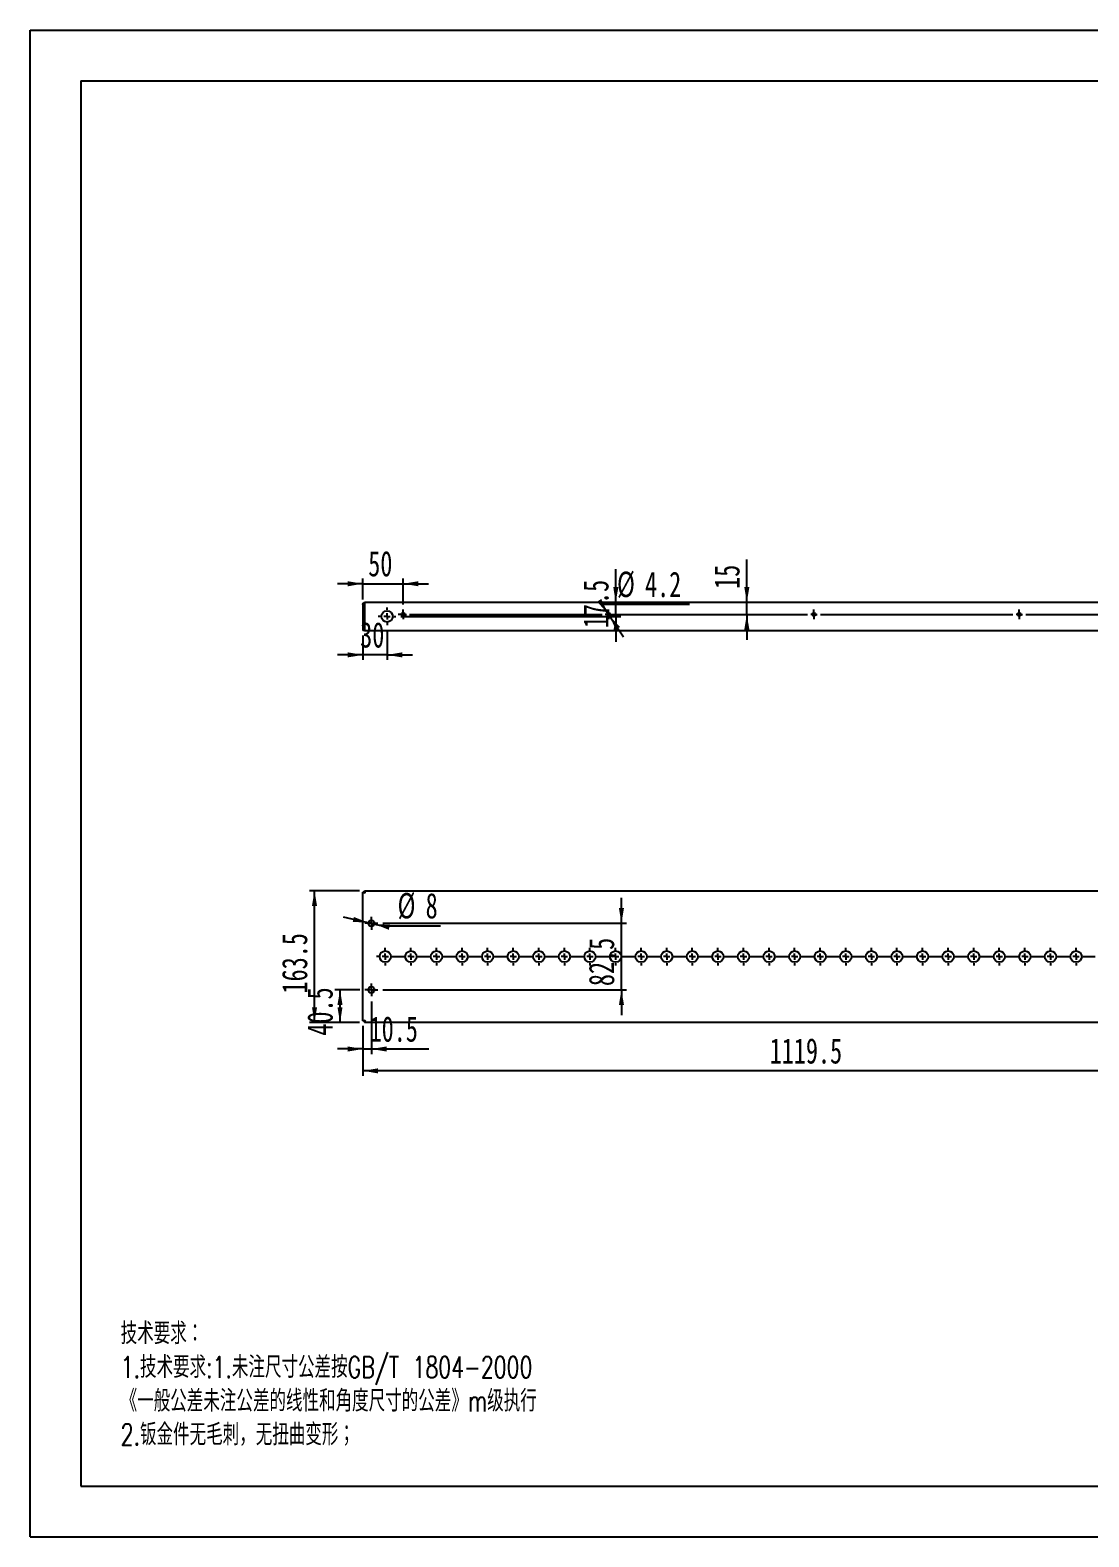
# Model space of a CAD drawing. Extents: x 0 to 2643, y 0 to 1869.
# Drawn here: x 0 to 1314, y 0 to 1869 of the extents above; entities that cross this region are included whole.
import ezdxf

# ---------------------------------------------------------------- set-up
doc = ezdxf.new("R2010")
doc.units = 0
doc.header["$LTSCALE"] = 6.293994
doc.layers.get('0').update_dxf_attribs({"linetype": 'CONTINUOUS'})
doc.layers.add('粗实线', color=7, linetype='CONTINUOUS')
doc.layers.add('细实线', color=7, linetype='CONTINUOUS')
doc.styles.add('SLDTEXTSTYLE0', font='TXT', dxfattribs={"width": 0.7, "bigfont": 'bigfont'})
doc.styles.add('SLDTEXTSTYLE6', font='TXT', dxfattribs={"width": 0.7})
doc.dimstyles.new('SLDDIMSTYLE0', dxfattribs={"dimtxt": 31.469971, "dimasz": 18.881983, "dimexe": 0, "dimexo": 0.0625, "dimgap": 7.867493, "dimtad": 2, "dimdec": 1, "dimrnd": 1e-09, "dimzin": 12, "dimtxsty": 'SLDTEXTSTYLE6', "dimsah": 1, "dimcen": 0.09, "dimazin": 3, "dimtfac": 1, "dimtdec": 1, "dimtofl": 0, "dimtmove": 0, "dimatfit": 3, "dimtolj": 1, "dimtzin": 12})
doc.dimstyles.new('SLDDIMSTYLE1', dxfattribs={"dimtxt": 31.469971, "dimasz": 18.881983, "dimexe": 0, "dimexo": 0.0625, "dimgap": 7.867493, "dimtad": 2, "dimdec": 1, "dimrnd": 1e-09, "dimzin": 12, "dimtxsty": 'SLDTEXTSTYLE6', "dimsah": 1, "dimcen": 0.09, "dimazin": 3, "dimtfac": 1, "dimtdec": 1, "dimtmove": 0, "dimatfit": 3, "dimtolj": 1, "dimtzin": 12})
doc.dimstyles.new('SLDDIMSTYLE2', dxfattribs={"dimtxt": 31.469971, "dimasz": 18.881983, "dimexe": 0, "dimexo": 0.0625, "dimgap": 7.867493, "dimtad": 0, "dimtih": 1, "dimtoh": 1, "dimdec": 1, "dimrnd": 1e-09, "dimzin": 12, "dimtxsty": 'SLDTEXTSTYLE6', "dimsah": 1, "dimcen": 0, "dimazin": 3, "dimtfac": 1, "dimtdec": 1, "dimtmove": 0, "dimatfit": 3, "dimtolj": 1, "dimtzin": 12})

# ---------------------------------------------------------------- blocks, each defined once
blk = doc.blocks.new('SW_NOTE_0')
at = {"layer": '细实线', "color": 0, "attachment_point": 1, "style": 'SLDTEXTSTYLE0'}
for s, insert, char_height in [('技术要求：', (0, 34.3), 26.64), ('1.技术要求:1.未注尺寸公差按GB/T 1804-2000', (0, -7.5), 26.645), ('《一般公差未注公差的线性和角度尺寸的公差》m级执行', (0, -49.3), 26.645), ('2.钣金件无毛刺，无扭曲变形；', (0, -91.1), 26.645)]:
    blk.add_mtext(s, dxfattribs=dict(at, insert=insert, char_height=char_height))
blk = doc.blocks.new('_D')
at = {"layer": '细实线'}
for p, q in [((413, 633.9), (413, 571.9)), ((1532.5, 633.9), (1532.5, 571.9)), ((1532.5, 578.2), (413, 578.2))]:
    blk.add_line(p, q, dxfattribs=at)
for points in [[(413, 578.2), (431.8, 575), (431.8, 581.3)], [(1532.5, 578.2), (1513.6, 581.3), (1513.6, 575)]]:
    blk.add_solid(points, dxfattribs=at)
at = {"layer": '细实线', "insert": (917.8, 618.7), "char_height": 31.47, "attachment_point": 1, "style": 'SLDTEXTSTYLE6'}
blk.add_mtext('1119.5', dxfattribs=at)
blk = doc.blocks.new('_D_1')
at = {"layer": '细实线'}
for p, q in [((408.6, 801.7), (346.7, 801.7)), ((352.9, 638.2), (352.9, 801.7)), ((408.6, 638.2), (346.7, 638.2))]:
    blk.add_line(p, q, dxfattribs=at)
for points in [[(352.9, 801.7), (349.8, 782.8), (356.1, 782.8)], [(352.9, 638.2), (356.1, 657.1), (349.8, 657.1)]]:
    blk.add_solid(points, dxfattribs=at)
at = {"layer": '细实线', "insert": (312.4, 674.1), "char_height": 31.47, "attachment_point": 1, "rotation": 90, "style": 'SLDTEXTSTYLE6'}
blk.add_mtext('163.5', dxfattribs=at)
blk = doc.blocks.new('_D_5')
at = {"layer": '细实线'}
for p, q in [((733.8, 761.2), (733.8, 792.7)), ((437.7, 761.2), (740.1, 761.2)), ((733.8, 678.7), (733.8, 761.2)), ((437.7, 678.7), (740.1, 678.7)), ((733.8, 678.7), (733.8, 647.2))]:
    blk.add_line(p, q, dxfattribs=at)
for points in [[(733.8, 761.2), (737, 780.1), (730.7, 780.1)], [(733.8, 678.7), (730.7, 659.8), (737, 659.8)]]:
    blk.add_solid(points, dxfattribs=at)
at = {"layer": '细实线', "insert": (693.3, 683.3), "char_height": 31.47, "attachment_point": 1, "rotation": 90, "style": 'SLDTEXTSTYLE6'}
blk.add_mtext('82.5', dxfattribs=at)
blk = doc.blocks.new('_D_6')
at = {"layer": '细实线'}
for p, q in [((409.2, 678.7), (378.3, 678.7)), ((384.6, 638.2), (384.6, 678.7)), ((408.6, 638.2), (378.3, 638.2))]:
    blk.add_line(p, q, dxfattribs=at)
for points in [[(384.6, 678.7), (381.4, 659.8), (387.7, 659.8)], [(384.6, 638.2), (387.7, 657.1), (381.4, 657.1)]]:
    blk.add_solid(points, dxfattribs=at)
at = {"layer": '细实线', "insert": (344, 621.8), "char_height": 31.47, "attachment_point": 1, "rotation": 90, "style": 'SLDTEXTSTYLE6'}
blk.add_mtext('40.5', dxfattribs=at)
blk = doc.blocks.new('_D_7')
at = {"layer": '细实线'}
for p, q in [((423.5, 664.4), (423.5, 599)), ((413, 633.9), (413, 599)), ((413, 605.3), (381.5, 605.3)), ((413, 605.3), (423.5, 605.3)), ((423.5, 605.3), (494.6, 605.3))]:
    blk.add_line(p, q, dxfattribs=at)
for points in [[(413, 605.3), (394.1, 608.4), (394.1, 602.1)], [(423.5, 605.3), (442.3, 602.1), (442.3, 608.4)]]:
    blk.add_solid(points, dxfattribs=at)
at = {"layer": '细实线', "insert": (421.3, 645.8), "char_height": 31.47, "attachment_point": 1, "style": 'SLDTEXTSTYLE6'}
blk.add_mtext('10.5', dxfattribs=at)
blk = doc.blocks.new('_D_8')
at = {"layer": '细实线'}
for p, q in [((419.5, 762), (388.8, 768.8)), ((419.5, 762), (427.4, 760.3)), ((427.4, 760.3), (437.2, 758.2)), ((437.2, 758.2), (509.2, 758.2))]:
    blk.add_line(p, q, dxfattribs=at)
for points in [[(419.5, 762), (401.8, 769.1), (400.4, 763)], [(427.4, 760.3), (445.1, 753.2), (446.5, 759.4)]]:
    blk.add_solid(points, dxfattribs=at)
at = {"layer": '细实线', "attachment_point": 1, "style": 'SLDTEXTSTYLE6'}
for s, insert, char_height in [('%%c', (456, 798.8), 31.47), ('8', (490.8, 798.8), 31.5)]:
    blk.add_mtext(s, dxfattribs=dict(at, insert=insert, char_height=char_height))
blk = doc.blocks.new('SW_CENTERMARKSYMBOL_0')
at = {"layer": '细实线', "color": 0}
for p, q in [((-1024, 0), (-1027, 0)), ((-1016, 0), (-1020, 0)), ((-1016, 8), (-1016, 11)), ((-1016, 0), (-1016, 4)), ((-1016, 0), (-1016, -4)), ((-1016, 0), (-1012, 0)), ((-1008, 0), (-992.25, 0)), ((-984.25, 0), (-988.25, 0)), ((-984.25, 8), (-984.25, 11)), ((-984.25, 0), (-984.25, 4)), ((-984.25, 0), (-984.25, -4)), ((-984.25, 0), (-980.25, 0)), ((-976.25, 0), (-960.5, 0)), ((-952.5, 0), (-956.5, 0)), ((-952.5, 8), (-952.5, 11)), ((-952.5, 0), (-952.5, 4)), ((-952.5, 0), (-952.5, -4)), ((-952.5, 0), (-948.5, 0)), ((-944.5, 0), (-928.75, 0)), ((-920.75, 0), (-924.75, 0)), ((-920.75, 8), (-920.75, 11)), ((-920.75, 0), (-920.75, 4)), ((-920.75, 0), (-920.75, -4)), ((-920.75, 0), (-916.75, 0)), ((-912.75, 0), (-897, 0)), ((-889, 0), (-893, 0)), ((-889, 8), (-889, 11)), ((-889, 0), (-889, 4)), ((-889, 0), (-889, -4)), ((-889, 0), (-885, 0)), ((-881, 0), (-865.25, 0)), ((-857.25, 0), (-861.25, 0)), ((-857.25, 8), (-857.25, 11)), ((-857.25, 0), (-857.25, 4)), ((-857.25, 0), (-857.25, -4)), ((-857.25, 0), (-853.25, 0)), ((-849.25, 0), (-833.5, 0)), ((-825.5, 0), (-829.5, 0)), ((-825.5, 8), (-825.5, 11)), ((-825.5, 0), (-825.5, 4)), ((-825.5, 0), (-825.5, -4)), ((-825.5, 0), (-821.5, 0)), ((-817.5, 0), (-801.75, 0)), ((-793.75, 0), (-797.75, 0)), ((-793.75, 8), (-793.75, 11)), ((-793.75, 0), (-793.75, 4)), ((-793.75, 0), (-793.75, -4)), ((-793.75, 0), (-789.75, 0)), ((-785.75, 0), (-770, 0)), ((-762, 0), (-766, 0)), ((-762, 8), (-762, 11)), ((-762, 0), (-762, 4)), ((-762, 0), (-762, -4)), ((-762, 0), (-758, 0)), ((-754, 0), (-738.25, 0)), ((-730.25, 0), (-734.25, 0)), ((-730.25, 8), (-730.25, 11)), ((-730.25, 0), (-730.25, 4)), ((-730.25, 0), (-730.25, -4)), ((-730.25, 0), (-726.25, 0)), ((-722.25, 0), (-706.5, 0)), ((-698.5, 0), (-702.5, 0)), ((-698.5, 8), (-698.5, 11)), ((-698.5, 0), (-698.5, 4)), ((-698.5, 0), (-698.5, -4)), ((-698.5, 0), (-694.5, 0)), ((-690.5, 0), (-674.75, 0)), ((-666.75, 0), (-670.75, 0)), ((-666.75, 8), (-666.75, 11)), ((-666.75, 0), (-666.75, 4)), ((-666.75, 0), (-666.75, -4)), ((-666.75, 0), (-662.75, 0)), ((-658.75, 0), (-643, 0)), ((-635, 0), (-639, 0)), ((-635, 8), (-635, 11)), ((-635, 0), (-635, 4)), ((-635, 0), (-635, -4)), ((-635, 0), (-631, 0)), ((-627, 0), (-611.25, 0)), ((-603.25, 0), (-607.25, 0)), ((-603.25, 8), (-603.25, 11)), ((-603.25, 0), (-603.25, 4)), ((-603.25, 0), (-603.25, -4)), ((-603.25, 0), (-599.25, 0)), ((-595.25, 0), (-579.5, 0)), ((-571.5, 0), (-575.5, 0)), ((-571.5, 8), (-571.5, 11)), ((-571.5, 0), (-571.5, 4)), ((-571.5, 0), (-571.5, -4)), ((-571.5, 0), (-567.5, 0)), ((-563.5, 0), (-547.75, 0)), ((-539.75, 0), (-543.75, 0)), ((-539.75, 8), (-539.75, 11)), ((-539.75, 0), (-539.75, 4)), ((-539.75, 0), (-539.75, -4)), ((-539.75, 0), (-535.75, 0)), ((-531.75, 0), (-516, 0)), ((-508, 0), (-512, 0)), ((-508, 8), (-508, 11)), ((-508, 0), (-508, 4)), ((-508, 0), (-508, -4)), ((-508, 0), (-504, 0)), ((-500, 0), (-484.25, 0)), ((-476.25, 0), (-480.25, 0)), ((-476.25, 8), (-476.25, 11)), ((-476.25, 0), (-476.25, 4)), ((-476.25, 0), (-476.25, -4)), ((-476.25, 0), (-472.25, 0)), ((-468.25, 0), (-452.5, 0)), ((-444.5, 0), (-448.5, 0)), ((-444.5, 8), (-444.5, 11)), ((-444.5, 0), (-444.5, 4)), ((-444.5, 0), (-444.5, -4)), ((-444.5, 0), (-440.5, 0)), ((-436.5, 0), (-420.75, 0)), ((-412.75, 0), (-416.75, 0)), ((-412.75, 8), (-412.75, 11)), ((-412.75, 0), (-412.75, 4)), ((-412.75, 0), (-412.75, -4)), ((-412.75, 0), (-408.75, 0)), ((-404.75, 0), (-389, 0)), ((-381, 0), (-385, 0)), ((-381, 8), (-381, 11)), ((-381, 0), (-381, 4)), ((-381, 0), (-381, -4)), ((-381, 0), (-377, 0)), ((-373, 0), (-357.25, 0)), ((-349.25, 0), (-353.25, 0)), ((-349.25, 8), (-349.25, 11)), ((-349.25, 0), (-349.25, 4)), ((-349.25, 0), (-349.25, -4)), ((-349.25, 0), (-345.25, 0)), ((-341.25, 0), (-325.5, 0)), ((-317.5, 0), (-321.5, 0)), ((-317.5, 8), (-317.5, 11)), ((-317.5, 0), (-317.5, 4)), ((-317.5, 0), (-317.5, -4)), ((-317.5, 0), (-313.5, 0)), ((-309.5, 0), (-293.75, 0)), ((-285.75, 0), (-289.75, 0)), ((-285.75, 8), (-285.75, 11)), ((-285.75, 0), (-285.75, 4)), ((-285.75, 0), (-285.75, -4)), ((-285.75, 0), (-281.75, 0)), ((-277.75, 0), (-262, 0)), ((-254, 0), (-258, 0)), ((-254, 8), (-254, 11)), ((-254, 0), (-254, 4)), ((-254, 0), (-254, -4)), ((-254, 0), (-250, 0)), ((-246, 0), (-230.25, 0)), ((-222.25, 0), (-226.25, 0)), ((-222.25, 8), (-222.25, 11)), ((-222.25, 0), (-222.25, 4)), ((-222.25, 0), (-222.25, -4)), ((-222.25, 0), (-218.25, 0)), ((-214.25, 0), (-198.5, 0)), ((-190.5, 0), (-194.5, 0)), ((-190.5, 8), (-190.5, 11)), ((-190.5, 0), (-190.5, 4)), ((-190.5, 0), (-190.5, -4)), ((-190.5, 0), (-186.5, 0)), ((-182.5, 0), (-166.75, 0)), ((-158.75, 0), (-162.75, 0)), ((-158.75, 8), (-158.75, 11)), ((-158.75, 0), (-158.75, 4)), ((-158.75, 0), (-158.75, -4)), ((-158.75, 0), (-154.75, 0)), ((-150.75, 0), (-135, 0)), ((-127, 0), (-131, 0)), ((-127, 8), (-127, 11)), ((-127, 0), (-127, 4)), ((-127, 0), (-127, -4)), ((-127, 0), (-123, 0)), ((-119, 0), (-103.25, 0)), ((-95.25, 0), (-99.25, 0)), ((-95.25, 8), (-95.25, 11)), ((-95.25, 0), (-95.25, 4)), ((-95.25, 0), (-95.25, -4)), ((-95.25, 0), (-91.25, 0)), ((-87.25, 0), (-71.5, 0)), ((-63.5, 0), (-67.5, 0)), ((-63.5, 8), (-63.5, 11)), ((-63.5, 0), (-63.5, 4)), ((-63.5, 0), (-63.5, -4)), ((-63.5, 0), (-59.5, 0)), ((-55.5, 0), (-39.75, 0)), ((-31.75, 0), (-35.75, 0)), ((-31.75, 8), (-31.75, 11)), ((-31.75, 0), (-31.75, 4)), ((-31.75, 0), (-31.75, -4)), ((-31.75, 0), (-27.75, 0)), ((-23.75, 0), (-8, 0)), ((0, 0), (-4, 0)), ((0, 8), (0, 11)), ((0, 0), (0, 4)), ((0, 0), (0, -4)), ((0, 0), (4, 0)), ((8, 0), (23.75, 0)), ((31.75, 0), (27.75, 0)), ((31.75, 8), (31.75, 11)), ((31.75, 0), (31.75, 4)), ((31.75, 0), (31.75, -4)), ((31.75, 0), (35.75, 0)), ((39.75, 0), (42.75, 0)), ((-1016, -8), (-1016, -11)), ((-984.25, -8), (-984.25, -11)), ((-952.5, -8), (-952.5, -11)), ((-920.75, -8), (-920.75, -11)), ((-889, -8), (-889, -11)), ((-857.25, -8), (-857.25, -11)), ((-825.5, -8), (-825.5, -11)), ((-793.75, -8), (-793.75, -11)), ((-762, -8), (-762, -11)), ((-730.25, -8), (-730.25, -11)), ((-698.5, -8), (-698.5, -11)), ((-666.75, -8), (-666.75, -11)), ((-635, -8), (-635, -11)), ((-603.25, -8), (-603.25, -11)), ((-571.5, -8), (-571.5, -11)), ((-539.75, -8), (-539.75, -11)), ((-508, -8), (-508, -11)), ((-476.25, -8), (-476.25, -11)), ((-444.5, -8), (-444.5, -11)), ((-412.75, -8), (-412.75, -11)), ((-381, -8), (-381, -11)), ((-349.25, -8), (-349.25, -11)), ((-317.5, -8), (-317.5, -11)), ((-285.75, -8), (-285.75, -11)), ((-254, -8), (-254, -11)), ((-222.25, -8), (-222.25, -11)), ((-190.5, -8), (-190.5, -11)), ((-158.75, -8), (-158.75, -11)), ((-127, -8), (-127, -11)), ((-95.25, -8), (-95.25, -11)), ((-63.5, -8), (-63.5, -11)), ((-31.75, -8), (-31.75, -11)), ((0, -8), (0, -11)), ((31.75, -8), (31.75, -11))]:
    blk.add_line(p, q, dxfattribs=at)
blk = doc.blocks.new('SW_CENTERMARKSYMBOL_1')
at = {"layer": '细实线', "color": 0}
for p, q in [((-4, 0), (-8, 0)), ((0, 0), (-4, 0)), ((0, 4), (0, 8)), ((0, 0), (0, 4)), ((0, 0), (0, -4)), ((0, 0), (4, 0)), ((4, 0), (8, 0)), ((0, -4), (0, -8))]:
    blk.add_line(p, q, dxfattribs=at)
blk = doc.blocks.new('SW_CENTERMARKSYMBOL_4')
at = {"layer": '细实线', "color": 0}
for p, q in [((-4, 0), (-8, 0)), ((0, 0), (-4, 0)), ((0, 4), (0, 8)), ((0, 0), (0, 4)), ((0, 0), (0, -4)), ((0, 0), (4, 0)), ((4, 0), (8, 0)), ((0, -4), (0, -8))]:
    blk.add_line(p, q, dxfattribs=at)
blk = doc.blocks.new('_D_13')
at = {"layer": '细实线'}
for p, q in [((413, 1182.5), (381.5, 1182.5)), ((413, 1163.1), (413, 1188.8)), ((413, 1182.5), (463, 1182.5)), ((463, 1156.8), (463, 1188.8)), ((463, 1182.5), (494.4, 1182.5))]:
    blk.add_line(p, q, dxfattribs=at)
for points in [[(413, 1182.5), (394.1, 1185.6), (394.1, 1179.3)], [(463, 1182.5), (481.8, 1179.3), (481.8, 1185.6)]]:
    blk.add_solid(points, dxfattribs=at)
at = {"layer": '细实线', "insert": (419.6, 1223.1), "char_height": 31.47, "attachment_point": 1, "style": 'SLDTEXTSTYLE6'}
blk.add_mtext('50', dxfattribs=at)
blk = doc.blocks.new('_D_14')
at = {"layer": '细实线'}
for p, q in [((443, 1124.6), (443, 1087.9)), ((413, 1118.1), (413, 1087.9)), ((413, 1094.2), (381.5, 1094.2)), ((443, 1094.2), (413, 1094.2)), ((443, 1094.2), (474.4, 1094.2))]:
    blk.add_line(p, q, dxfattribs=at)
for points in [[(413, 1094.2), (394.1, 1097.4), (394.1, 1091.1)], [(443, 1094.2), (461.8, 1091.1), (461.8, 1097.4)]]:
    blk.add_solid(points, dxfattribs=at)
at = {"layer": '细实线', "insert": (409.6, 1134.8), "char_height": 31.47, "attachment_point": 1, "style": 'SLDTEXTSTYLE6'}
blk.add_mtext('30', dxfattribs=at)
blk = doc.blocks.new('_D_15')
at = {"layer": '细实线'}
for p, q in [((889.4, 1159.4), (889.4, 1212.7)), ((889.4, 1144.4), (889.4, 1159.4)), ((718, 1144.4), (895.7, 1144.4)), ((889.4, 1144.4), (889.4, 1113))]:
    blk.add_line(p, q, dxfattribs=at)
for points in [[(889.4, 1159.4), (892.6, 1178.3), (886.3, 1178.3)], [(889.4, 1144.4), (886.3, 1125.6), (892.6, 1125.6)]]:
    blk.add_solid(points, dxfattribs=at)
at = {"layer": '细实线', "insert": (848.9, 1176.1), "char_height": 31.47, "attachment_point": 1, "rotation": 90, "style": 'SLDTEXTSTYLE6'}
blk.add_mtext('15', dxfattribs=at)
blk = doc.blocks.new('_D_16')
at = {"layer": '细实线'}
for p, q in [((726.8, 1159.4), (726.8, 1200.7)), ((726.8, 1141.9), (726.8, 1159.4)), ((460.2, 1141.9), (733.1, 1141.9)), ((726.8, 1141.9), (726.8, 1110.5))]:
    blk.add_line(p, q, dxfattribs=at)
for points in [[(726.8, 1159.4), (730, 1178.3), (723.7, 1178.3)], [(726.8, 1141.9), (723.7, 1123.1), (730, 1123.1)]]:
    blk.add_solid(points, dxfattribs=at)
at = {"layer": '细实线', "insert": (686.3, 1127.4), "char_height": 31.47, "attachment_point": 1, "rotation": 90, "style": 'SLDTEXTSTYLE6'}
blk.add_mtext('17.5', dxfattribs=at)
blk = doc.blocks.new('_D_18')
at = {"layer": '细实线'}
for p, q in [((716.7, 1146.2), (709.4, 1157)), ((709.4, 1157), (818.1, 1157)), ((719, 1142.7), (716.7, 1146.2)), ((719, 1142.7), (736.5, 1116.5))]:
    blk.add_line(p, q, dxfattribs=at)
for points in [[(716.7, 1146.2), (708.8, 1163.6), (703.5, 1160.1)], [(719, 1142.7), (726.9, 1125.3), (732.1, 1128.8)]]:
    blk.add_solid(points, dxfattribs=at)
at = {"layer": '细实线', "char_height": 31.47, "attachment_point": 1, "style": 'SLDTEXTSTYLE6'}
for s, insert in [('%%c', (728.3, 1197.5)), ('4.2', (763.1, 1197.5))]:
    blk.add_mtext(s, dxfattribs=dict(at, insert=insert))
blk = doc.blocks.new('SW_CENTERMARKSYMBOL_7')
at = {"layer": '细实线', "color": 0}
for p, q in [((-8, 0), (-11, 0)), ((0, 0), (-4, 0)), ((0, 8), (0, 11)), ((0, 0), (0, 4)), ((0, 0), (0, -4)), ((0, 0), (4, 0)), ((8, 0), (11, 0)), ((0, -8), (0, -11))]:
    blk.add_line(p, q, dxfattribs=at)
blk = doc.blocks.new('SW_CENTERMARKSYMBOL_9')
at = {"layer": '细实线', "color": 0}
for p, q in [((-258.875, 0), (-260.975, 0)), ((-254.875, 0), (-258.875, 0)), ((-254.875, 4), (-254.875, 6.1)), ((-254.875, 0), (-254.875, 4)), ((-254.875, 0), (-254.875, -4)), ((-254.875, 0), (-250.875, 0)), ((-246.875, 0), (-8, 0)), ((0, 0), (-4, 0)), ((0, 4), (0, 6.1)), ((0, 0), (0, 4)), ((0, 0), (0, -4)), ((0, 0), (4, 0)), ((8, 0), (246.875, 0)), ((254.875, 0), (250.875, 0)), ((254.875, 4), (254.875, 6.1)), ((254.875, 0), (254.875, 4)), ((254.875, 0), (254.875, -4)), ((254.875, 0), (258.875, 0)), ((262.875, 0), (501.75, 0)), ((509.75, 0), (505.75, 0)), ((509.75, 4), (509.75, 6.1)), ((509.75, 0), (509.75, 4)), ((509.75, 0), (509.75, -4)), ((509.75, 0), (513.75, 0)), ((517.75, 0), (756.625, 0)), ((764.625, 0), (760.625, 0)), ((764.625, 4), (764.625, 6.1)), ((764.625, 0), (764.625, 4)), ((764.625, 0), (764.625, -4)), ((764.625, 0), (768.625, 0)), ((768.625, 0), (770.725, 0)), ((-254.875, -4), (-254.875, -6.1)), ((0, -4), (0, -6.1)), ((254.875, -4), (254.875, -6.1)), ((509.75, -4), (509.75, -6.1)), ((764.625, -4), (764.625, -6.1))]:
    blk.add_line(p, q, dxfattribs=at)

msp = doc.modelspace()

# ---------------------------------------------------------------- linework, layer by layer
at = {"color": 7, "linetype": 'CONTINUOUS'}
for p, q in [((415.61, 1159.44), (1529.79, 1159.44)), ((414.85, 1156.78), (412.95, 1156.78)), ((412.95, 1156.78), (412.95, 1124.44)), ((414.85, 1156.78), (414.85, 1124.44)), ((414.92, 1124.44), (414.92, 1156.78)), ((414.85, 1124.44), (412.95, 1124.44)), ((414.92, 1124.44), (1530.48, 1124.44)), ((412.95, 640.15), (412.95, 799.71)), ((414.85, 799.71), (412.95, 799.71)), ((414.92, 801.68), (1530.48, 801.68)), ((414.92, 799.78), (414.92, 801.68)), ((414.85, 640.15), (412.95, 640.15)), ((414.92, 640.08), (414.92, 638.18)), ((1530.48, 638.18), (414.92, 638.18))]:
    msp.add_line(p, q, dxfattribs=at)
for centre, radius in [((442.95, 1141.94), 7), ((462.95, 1144.44), 2.1), ((717.83, 1144.44), 2.1), ((972.7, 1144.44), 2.1), ((1227.58, 1144.44), 2.1), ((423.45, 761.18), 4), ((440.8, 719.93), 7), ((472.55, 719.93), 7), ((504.3, 719.93), 7), ((536.05, 719.93), 7), ((567.8, 719.93), 7), ((599.55, 719.93), 7), ((631.3, 719.93), 7), ((663.05, 719.93), 7), ((694.8, 719.93), 7), ((726.55, 719.93), 7), ((758.3, 719.93), 7), ((790.05, 719.93), 7), ((821.8, 719.93), 7), ((853.55, 719.93), 7), ((885.3, 719.93), 7), ((917.05, 719.93), 7), ((948.8, 719.93), 7), ((980.55, 719.93), 7), ((1012.3, 719.93), 7), ((1044.05, 719.93), 7), ((1075.8, 719.93), 7), ((1107.55, 719.93), 7), ((1139.3, 719.93), 7), ((1171.05, 719.93), 7), ((1202.8, 719.93), 7), ((1234.55, 719.93), 7), ((1266.3, 719.93), 7), ((1298.05, 719.93), 7), ((423.45, 678.68), 4)]:
    msp.add_circle(centre, radius, dxfattribs=at)
for points, knots in [([(412.95, 1156.78), (412.95, 1157.13), (413.02, 1157.48), (413.29, 1158.12), (413.49, 1158.42), (413.98, 1158.91), (414.27, 1159.11), (414.92, 1159.37), (415.26, 1159.44), (415.61, 1159.44)], [0, 0, 0, 0, 0.25, 0.25, 0.5, 0.5, 0.75, 0.75, 1, 1, 1, 1]), ([(415.61, 1159.44), (415.55, 1159.44), (415.5, 1159.37), (415.38, 1159.11), (415.33, 1158.91), (415.21, 1158.42), (415.15, 1158.12), (415.04, 1157.48), (414.98, 1157.13), (414.92, 1156.78)], [0, 0, 0, 0, 0.25, 0.25, 0.5, 0.5, 0.75, 0.75, 1, 1, 1, 1]), ([(414.85, 1156.78), (414.86, 1156.89), (414.87, 1157.04), (414.96, 1157.16), (414.99, 1157.2)], [0, 0, 0, 0, 0.6645413, 1, 1, 1, 1]), ([(415.61, 799.02), (415.26, 799.08), (414.92, 799.14), (414.27, 799.25), (413.98, 799.31), (413.49, 799.42), (413.29, 799.48), (413.02, 799.6), (412.95, 799.65), (412.95, 799.71)], [0, 0, 0, 0, 0.25, 0.25, 0.5, 0.5, 0.75, 0.75, 1, 1, 1, 1]), ([(415.61, 799.02), (415.51, 799.08), (415.41, 799.14), (415.23, 799.25), (415.15, 799.31), (415, 799.42), (414.95, 799.48), (414.87, 799.6), (414.85, 799.65), (414.85, 799.71)], [0, 0, 0, 0, 0.25, 0.25, 0.5, 0.5, 0.75, 0.75, 1, 1, 1, 1]), ([(414.92, 801.68), (414.98, 801.68), (415.04, 801.61), (415.15, 801.35), (415.21, 801.15), (415.33, 800.66), (415.38, 800.36), (415.5, 799.72), (415.55, 799.37), (415.61, 799.02)], [0, 0, 0, 0, 0.25, 0.25, 0.5, 0.5, 0.75, 0.75, 1, 1, 1, 1]), ([(414.92, 799.78), (414.98, 799.78), (415.04, 799.76), (415.15, 799.69), (415.21, 799.63), (415.33, 799.49), (415.38, 799.41), (415.5, 799.22), (415.55, 799.12), (415.61, 799.02)], [0, 0, 0, 0, 0.25, 0.25, 0.5, 0.5, 0.75, 0.75, 1, 1, 1, 1]), ([(412.95, 640.15), (412.95, 640.21), (413.02, 640.27), (413.29, 640.38), (413.49, 640.44), (413.98, 640.56), (414.27, 640.61), (414.92, 640.73), (415.26, 640.78), (415.61, 640.84)], [0, 0, 0, 0, 0.25, 0.25, 0.5, 0.5, 0.75, 0.75, 1, 1, 1, 1]), ([(414.85, 640.15), (414.85, 640.21), (414.87, 640.27), (414.95, 640.38), (415, 640.44), (415.15, 640.56), (415.23, 640.61), (415.41, 640.73), (415.51, 640.78), (415.61, 640.84)], [0, 0, 0, 0, 0.25, 0.25, 0.5, 0.5, 0.75, 0.75, 1, 1, 1, 1]), ([(415.61, 640.84), (415.55, 640.49), (415.5, 640.15), (415.38, 639.5), (415.33, 639.21), (415.21, 638.72), (415.15, 638.52), (415.04, 638.25), (414.98, 638.18), (414.92, 638.18)], [0, 0, 0, 0, 0.25, 0.25, 0.5, 0.5, 0.75, 0.75, 1, 1, 1, 1]), ([(415.61, 640.84), (415.55, 640.74), (415.5, 640.64), (415.38, 640.46), (415.33, 640.38), (415.21, 640.23), (415.15, 640.18), (415.04, 640.1), (414.98, 640.08), (414.92, 640.08)], [0, 0, 0, 0, 0.25, 0.25, 0.5, 0.5, 0.75, 0.75, 1, 1, 1, 1])]:
    msp.add_open_spline(points, degree=3, knots=knots, dxfattribs=at)
at = {"layer": '粗实线'}
for p, q in [((62.94, 1806.38), (2580.54, 1806.38)), ((62.94, 1806.38), (62.94, 62.94)), ((62.94, 62.94), (2580.54, 62.94))]:
    msp.add_line(p, q, dxfattribs=at)
at = {"layer": '细实线'}
for p, q in [((0, 0), (0, 1869.32)), ((0, 1869.32), (2643.48, 1869.32)), ((0, 0), (2643.48, 0))]:
    msp.add_line(p, q, dxfattribs=at)

# ---------------------------------------------------------------- block references
for name, p in [('SW_CENTERMARKSYMBOL_7', (442.95, 1141.94)), ('SW_CENTERMARKSYMBOL_9', (717.83, 1144.44)), ('SW_CENTERMARKSYMBOL_4', (423.45, 761.18)), ('SW_CENTERMARKSYMBOL_0', (1456.8, 719.93)), ('SW_CENTERMARKSYMBOL_1', (423.45, 678.68)), ('SW_NOTE_0', (112.38, 231.44))]:
    msp.add_blockref(name, p, dxfattribs=at)

# ---------------------------------------------------------------- dimensions: what is measured, and where the dimension line sits
for base, p1, p2, dimstyle, picture, middle in [((462.95, 1182.49), (412.95, 1156.78), (462.95, 1150.54), 'SLDDIMSTYLE1', '_D_13', (437.95, 1182.49)), ((412.95, 1094.21), (442.95, 1130.94), (412.95, 1124.44), 'SLDDIMSTYLE1', '_D_14', (427.95, 1094.21)), ((423.45, 605.28), (412.95, 640.15), (423.45, 670.68), 'SLDDIMSTYLE1', '_D_7', (457.94, 605.28)), ((412.95, 578.18), (1532.45, 640.15), (412.95, 640.15), 'SLDDIMSTYLE0', '_D', (972.7, 578.18))]:
    dim = msp.add_linear_dim(base=base, p1=p1, p2=p2, dimstyle=dimstyle, dxfattribs=at)
    dim.commit()
    dim.dimension.update_dxf_attribs({"geometry": picture, "text_midpoint": middle, "dimtype": 160})
for base, p1, p2, dimstyle, picture, middle in [((889.43, 1159.44), (711.73, 1144.44), (415.61, 1159.44), 'SLDDIMSTYLE1', '_D_15', (889.43, 1194.38)), ((726.84, 1159.44), (453.95, 1141.94), (415.61, 1159.44), 'SLDDIMSTYLE1', '_D_16', (726.84, 1164.06)), ((352.95, 801.68), (414.92, 638.18), (414.92, 801.68), 'SLDDIMSTYLE0', '_D_1', (352.95, 719.93)), ((733.84, 761.18), (431.45, 678.68), (431.45, 761.18), 'SLDDIMSTYLE1', '_D_5', (733.84, 719.93)), ((384.59, 678.68), (414.92, 638.18), (415.45, 678.68), 'SLDDIMSTYLE0', '_D_6', (384.59, 658.43))]:
    dim = msp.add_linear_dim(base=base, p1=p1, p2=p2, angle=90, dimstyle=dimstyle, dxfattribs=at)
    dim.commit()
    dim.dimension.update_dxf_attribs({"geometry": picture, "text_midpoint": middle, "dimtype": 160})
for p1, p2, picture, middle in [((716.66, 1146.19), (719, 1142.7), '_D_18', (773.2, 1178.43)), ((427.36, 760.33), (419.54, 762.04), '_D_8', (482.6, 779.64))]:
    dim = msp.add_diameter_dim_2p(p1=p1, p2=p2, dimstyle='SLDDIMSTYLE2', dxfattribs=at)
    dim.commit()
    dim.dimension.update_dxf_attribs({"geometry": picture, "text_midpoint": middle, "dimtype": 163})

doc.saveas('drawing.dxf')
